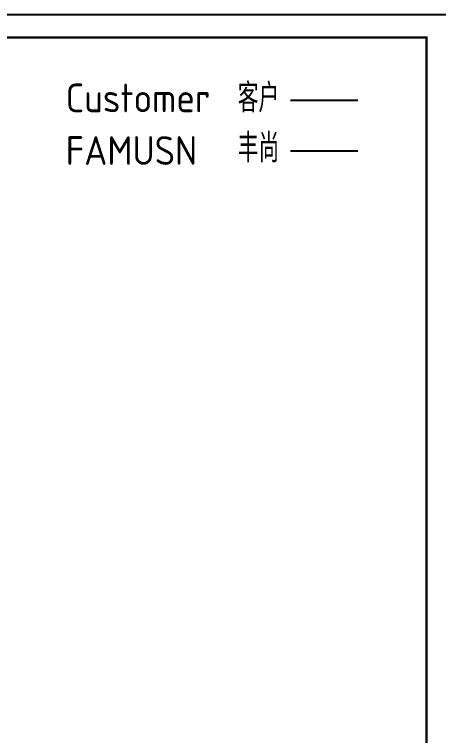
# Model space of a CAD drawing. Extents: x -681219 to -550379, y -242630 to -158199.
# Drawn here: x -653695 to -646297, y -170785 to -158213 of the extents above; entities that cross this region are included whole.
import ezdxf

# ---------------------------------------------------------------- set-up
doc = ezdxf.new("R2010")
doc.units = 0
doc.header["$LTSCALE"] = 1000
doc.layers.add('BORDER', color=7, linetype='CONTINUOUS')
doc.layers.add('TEXT', color=7, linetype='CONTINUOUS')
doc.styles.add('ISOCP', font='isocp.shx', dxfattribs={"bigfont": 'gbcbig.shx'})

msp = doc.modelspace()

# ---------------------------------------------------------------- linework, layer by layer
at = {"layer": 'BORDER'}
msp.add_lwpolyline([(-679707.2391, -181972.8229), (-679707.2391, -158212.8229), (-646107.2391, -158212.8229), (-646107.2391, -181972.8229)], close=True, dxfattribs=at)
at = {"layer": 'BORDER', "const_width": 40}
msp.add_lwpolyline([(-677707.2391, -181572.8229), (-677707.2391, -158612.8229), (-646507.2391, -158612.8229), (-646507.2391, -181572.8229)], close=True, dxfattribs=at)
at = {"layer": 'TEXT', "color": 6}
msp.add_line((-648878.7255, -159710.1001), (-647705.1324, -159710.1001), dxfattribs=at)
at = {"layer": 'TEXT', "color": 7}
msp.add_line((-648878.7255, -160588.0782), (-647705.1324, -160588.0782), dxfattribs=at)

# ---------------------------------------------------------------- texts
at = {"layer": 'TEXT', "color": 6, "char_height": 500, "attachment_point": 1, "style": 'ISOCP'}
for s, insert, width in [('\\A1;Customer', (-652800.3794, -159418.4959), 2389.009163), ('\\A1;客户', (-649797.7547, -159418.4959), 709.455064)]:
    msp.add_mtext(s, dxfattribs=dict(at, insert=insert, width=width))
at = {"layer": 'TEXT', "char_height": 500, "attachment_point": 1, "style": 'ISOCP'}
for s, insert, width in [('\\A1;丰尚', (-649797.7547, -160292.8829), 709.455064), ('\\A1;FAMUSN', (-652800.3794, -160335.7904), 3362.612115)]:
    msp.add_mtext(s, dxfattribs=dict(at, insert=insert, width=width))

doc.saveas('drawing.dxf')
